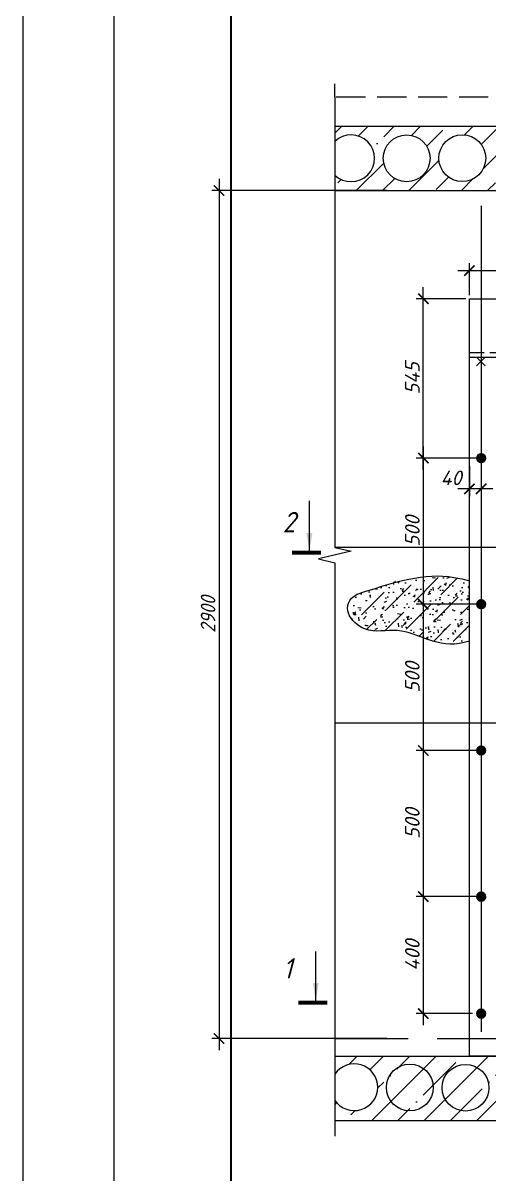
# Model space of a CAD drawing. Header units: millimetres. Extents: x 749182 to 2267578, y 70462 to 311449.
# Drawn here: x 2152077 to 2153669, y 164057 to 167993 of the extents above; entities that cross this region are included whole.
import ezdxf

# ---------------------------------------------------------------- set-up
doc = ezdxf.new("R2010")
doc.units = ezdxf.units.MM
for name, pattern in [('GOST2.303 4', [7, 5, -2, 0]), ('ГОСТ 2.303 4', [7, 5, -2, 0]), ('осеваяX2', [4, 2.5, -0.5, 0.5, -0.5])]:
    doc.linetypes.add(name, pattern=pattern)
doc.layers.get('Defpoints').update_dxf_attribs({"color": 255})
for name, color, linetype, lineweight in [('1Стены', 252, 'Continuous', 25), ('монолит', 176, 'Continuous', 50), ('Оси', 165, 'осеваяX2', 13), ('Размер', 7, 'Continuous', 13), ('сварка', 156, 'Continuous', 9), ('штрих', 8, 'Continuous', 5), ('штриховка кирпич', 42, 'Continuous', 5)]:
    doc.layers.add(name, color=color, linetype=linetype, lineweight=lineweight)
doc.layers.add('CS_UNPLOTTED', color=254, linetype='Continuous', plot=False)
doc.layers.add('металл', color=124, linetype='Continuous')
doc.layers.add('Штриховка', color=252, linetype='Continuous')
doc.styles.add('GOST', font='', dxfattribs={"width": 0.8, "oblique": 10})
doc.styles.add('GOST 2.304_new', font='isocpeur.ttf', dxfattribs={"width": 0.9, "oblique": 15})
doc.styles.add('БДА100', font='romand.shx', dxfattribs={"width": 0.7})
doc.styles.add('М2', font='isocpeui.ttf')
doc.styles.get('GOST').set_extended_font_data('GOST type A')
doc.dimstyles.new('SPDS', dxfattribs={"dimscale": 25, "dimtxt": 2.5, "dimasz": 1.77, "dimexe": 1.25, "dimexo": 0.625, "dimtad": 1, "dimdec": 0, "dimrnd": 0.001, "dimtxsty": 'GOST 2.304_new', "dimblk": 'ARCHTICK', "dimcen": 2.5, "dimdle": 2, "dimclrt": 256, "dimazin": 2, "dimtfac": 0.75, "dimtdec": 0, "dimtmove": 1, "dimatfit": 3, "dimfxl": 0, "dimtolj": 1, "dimlwd": 9, "dimlwe": 9, "dimarcsym": 0})
doc.dimstyles.new('БДА1', dxfattribs={"dimtxt": 2, "dimasz": 1, "dimexe": 0.7, "dimexo": 0, "dimgap": 0.8, "dimtad": 1, "dimdec": 0, "dimrnd": 1, "dimzin": 0, "dimdsep": 46, "dimtxsty": 'БДА100', "dimblk": 'OBLIQUE', "dimcen": 2, "dimdle": 1, "dimadec": 0, "dimazin": 0, "dimtfac": 1, "dimtdec": 0, "dimtmove": 1, "dimatfit": 3, "dimldrblk": 'NONE', "dimfxl": 0, "dimtolj": 1, "dimtzin": 0, "dimlwd": -1, "dimlwe": -1, "dimarcsym": 0})
pattern_1 = [(45, (-40577937.46, -1293708.56), (-89.8025612, 89.8025612), []), (45, (-40577847.66, -1293708.56), (-89.8025612, 89.8025612), [158.75, -31.75, 0, -31.75])]

# ---------------------------------------------------------------- blocks, each defined once
blk = doc.blocks.new('_ArchTick')
at = {"color": 0, "linetype": 'ByBlock', "const_width": 0.15}
blk.add_lwpolyline([(-0.5, -0.5), (0.5, 0.5)], dxfattribs=at)
blk = doc.blocks.new('*D1056')
at = {"layer": 'CS_UNPLOTTED', "color": 0, "lineweight": 9, "ltscale": 20, "transparency": 16777216}
for p, q in [((2152746.5, 167460.1), (2152746.5, 164480.1)), ((2153320.2, 167420.1), (2152721.5, 167420.1)), ((2153320.2, 164520.1), (2152721.5, 164520.1))]:
    blk.add_line(p, q, dxfattribs=at)
at = {"layer": 'Defpoints', "color": 0, "lineweight": 20, "ltscale": 20, "transparency": 16777216}
for p in [(2153332.7, 167420.1), (2152746.5, 164520.1), (2153332.7, 164520.1)]:
    blk.add_point(p, dxfattribs=at)
at = {"layer": 'CS_UNPLOTTED', "color": 0, "lineweight": 9, "ltscale": 20, "transparency": 16777216, "xscale": 35.4, "yscale": 35.4, "zscale": 35.4}
for p, rotation in [((2152746.5, 167420.1), 90), ((2152746.5, 164520.1), 270)]:
    blk.add_blockref('_ArchTick', p, dxfattribs=dict(at, rotation=rotation))
at = {"layer": 'CS_UNPLOTTED', "ltscale": 20, "transparency": 16777216, "insert": (2152709, 165970.1), "char_height": 50, "attachment_point": 5, "rotation": 90, "style": 'GOST 2.304_new'}
blk.add_mtext('\\A1;2900', dxfattribs=at)
blk = doc.blocks.new('м16')
at = {"layer": 'металл', "lineweight": 30, "ltscale": 20}
for p, q in [((-11, 6.4), (0, 12.7)), ((-11, -6.4), (-11, 6.4)), ((0, 12.7), (11, 6.4)), ((11, 6.4), (11, -6.4)), ((0, -12.7), (-11, -6.4)), ((11, -6.4), (0, -12.7))]:
    blk.add_line(p, q, dxfattribs=at)
blk.add_circle((0, 0), 15, dxfattribs=at)
for radius, start, end in [(10.4, 0, 180), (10.4, 180, 0), (6.92, 0, 180), (6.92, 180, 0)]:
    blk.add_arc((0, 0), radius, start, end, dxfattribs=at)
at = {"layer": 'металл', "linetype": 'Continuous', "lineweight": 25, "ltscale": 20}
blk.add_arc((0, 0), 8, 255, 165, dxfattribs=at)
at = {"layer": 'Оси', "ltscale": 20}
for p, q in [((17, 0), (-17.3, 0)), ((0, 17.3), (0, -17.3))]:
    blk.add_line(p, q, dxfattribs=at)
blk = doc.blocks.new('*D1057')
at = {"color": 0, "lineweight": 9, "ltscale": 20, "transparency": 16777216}
for p, q in [((2153444.7, 166545.1), (2153444.7, 165965.1)), ((2153639.9, 166505.1), (2153419.7, 166505.1)), ((2153639.9, 166005.1), (2153419.7, 166005.1))]:
    blk.add_line(p, q, dxfattribs=at)
at = {"layer": 'Defpoints', "color": 0, "lineweight": 20, "ltscale": 20, "transparency": 16777216}
for p in [(2153652.4, 166505.1), (2153444.7, 166005.1), (2153652.4, 166005.1)]:
    blk.add_point(p, dxfattribs=at)
at = {"color": 0, "lineweight": 9, "ltscale": 20, "transparency": 16777216, "xscale": 35.4, "yscale": 35.4, "zscale": 35.4}
for p, rotation in [((2153444.7, 166505.1), 90), ((2153444.7, 166005.1), 270)]:
    blk.add_blockref('_ArchTick', p, dxfattribs=dict(at, rotation=rotation))
at = {"ltscale": 20, "transparency": 16777216, "insert": (2153407.2, 166255.1), "char_height": 50, "attachment_point": 5, "rotation": 90, "style": 'М2'}
blk.add_mtext('\\A1;500', dxfattribs=at)
blk = doc.blocks.new('*D1058')
at = {"color": 0, "lineweight": 9, "ltscale": 20, "transparency": 16777216}
for p, q in [((2153444.7, 166045.1), (2153444.7, 165465.1)), ((2153639.9, 166005.1), (2153419.7, 166005.1)), ((2153639.9, 165505.1), (2153419.7, 165505.1))]:
    blk.add_line(p, q, dxfattribs=at)
at = {"layer": 'Defpoints', "color": 0, "lineweight": 20, "ltscale": 20, "transparency": 16777216}
for p in [(2153652.4, 166005.1), (2153444.7, 165505.1), (2153652.4, 165505.1)]:
    blk.add_point(p, dxfattribs=at)
at = {"color": 0, "lineweight": 9, "ltscale": 20, "transparency": 16777216, "xscale": 35.4, "yscale": 35.4, "zscale": 35.4}
for p, rotation in [((2153444.7, 166005.1), 90), ((2153444.7, 165505.1), 270)]:
    blk.add_blockref('_ArchTick', p, dxfattribs=dict(at, rotation=rotation))
at = {"ltscale": 20, "transparency": 16777216, "insert": (2153407.2, 165755.1), "char_height": 50, "attachment_point": 5, "rotation": 90, "style": 'М2'}
blk.add_mtext('\\A1;500', dxfattribs=at)
blk = doc.blocks.new('*D1059')
at = {"color": 0, "lineweight": 9, "ltscale": 20, "transparency": 16777216}
for p, q in [((2153444.7, 165545.1), (2153444.7, 164965.2)), ((2153639.9, 165505.1), (2153419.7, 165505.1)), ((2153639.9, 165005.2), (2153419.7, 165005.2))]:
    blk.add_line(p, q, dxfattribs=at)
at = {"layer": 'Defpoints', "color": 0, "lineweight": 20, "ltscale": 20, "transparency": 16777216}
for p in [(2153652.4, 165505.1), (2153444.7, 165005.2), (2153652.4, 165005.2)]:
    blk.add_point(p, dxfattribs=at)
at = {"color": 0, "lineweight": 9, "ltscale": 20, "transparency": 16777216, "xscale": 35.4, "yscale": 35.4, "zscale": 35.4}
for p, rotation in [((2153444.7, 165505.1), 90), ((2153444.7, 165005.2), 270)]:
    blk.add_blockref('_ArchTick', p, dxfattribs=dict(at, rotation=rotation))
at = {"ltscale": 20, "transparency": 16777216, "insert": (2153407.2, 165255.2), "char_height": 50, "attachment_point": 5, "rotation": 90, "style": 'М2'}
blk.add_mtext('\\A1;500', dxfattribs=at)
blk = doc.blocks.new('*D1060')
at = {"layer": 'Defpoints', "color": 0, "lineweight": 20, "ltscale": 20, "transparency": 16777216}
for p in [(2153602.4, 166490.3), (2153642.4, 166488.1), (2153602.4, 166399.8)]:
    blk.add_point(p, dxfattribs=at)
at = {"layer": 'Размер', "color": 0, "lineweight": 9, "ltscale": 20, "transparency": 16777216}
for p, q in [((2153602.4, 166477.8), (2153602.4, 166374.8)), ((2153642.4, 166475.6), (2153642.4, 166374.8)), ((2153682.4, 166399.8), (2153562.4, 166399.8))]:
    blk.add_line(p, q, dxfattribs=at)
at = {"layer": 'Размер', "color": 0, "lineweight": 9, "ltscale": 20, "transparency": 16777216, "xscale": 35.4, "yscale": 35.4, "zscale": 35.4, "rotation": 180}
blk.add_blockref('_ArchTick', (2153602.4, 166399.8), dxfattribs=at)
at = {"layer": 'Размер', "color": 0, "lineweight": 9, "ltscale": 20, "transparency": 16777216, "xscale": 35.4, "yscale": 35.4, "zscale": 35.4}
blk.add_blockref('_ArchTick', (2153642.4, 166399.8), dxfattribs=at)
at = {"layer": 'Размер', "ltscale": 20, "transparency": 16777216, "insert": (2153539.5, 166437.3), "char_height": 50, "attachment_point": 5, "style": 'М2'}
blk.add_mtext('\\A1;40', dxfattribs=at)
blk = doc.blocks.new('*D1062')
at = {"color": 0, "lineweight": 9, "ltscale": 20, "transparency": 16777216}
for p, q in [((2153444.7, 165045.2), (2153444.7, 164565.1)), ((2153517.3, 165005.2), (2153419.7, 165005.2)), ((2153612.6, 164605.1), (2153419.7, 164605.1))]:
    blk.add_line(p, q, dxfattribs=at)
at = {"layer": 'Defpoints', "color": 0, "lineweight": 20, "ltscale": 20, "transparency": 16777216}
for p in [(2153529.8, 165005.2), (2153444.7, 164605.1), (2153625.1, 164605.1)]:
    blk.add_point(p, dxfattribs=at)
at = {"color": 0, "lineweight": 9, "ltscale": 20, "transparency": 16777216, "xscale": 35.4, "yscale": 35.4, "zscale": 35.4}
for p, rotation in [((2153444.7, 165005.2), 90), ((2153444.7, 164605.1), 270)]:
    blk.add_blockref('_ArchTick', p, dxfattribs=dict(at, rotation=rotation))
at = {"ltscale": 20, "transparency": 16777216, "insert": (2153407.2, 164805.2), "char_height": 50, "attachment_point": 5, "rotation": 90, "style": 'М2'}
blk.add_mtext('\\A1;400', dxfattribs=at)
blk = doc.blocks.new('*D1064')
at = {"color": 0, "lineweight": 9, "ltscale": 20, "transparency": 16777216}
for p, q in [((2153562.4, 167146.2), (2153942.4, 167146.2)), ((2153602.4, 167062.6), (2153602.4, 167171.2)), ((2153902.4, 167012.6), (2153902.4, 167171.2))]:
    blk.add_line(p, q, dxfattribs=at)
at = {"layer": 'Defpoints', "color": 0, "lineweight": 20, "ltscale": 20, "transparency": 16777216}
for p in [(2153902.4, 167146.2), (2153602.4, 167050.1), (2153902.4, 167000.1)]:
    blk.add_point(p, dxfattribs=at)
at = {"color": 0, "lineweight": 9, "ltscale": 20, "transparency": 16777216, "xscale": 35.4, "yscale": 35.4, "zscale": 35.4, "rotation": 180}
blk.add_blockref('_ArchTick', (2153602.4, 167146.2), dxfattribs=at)
at = {"color": 0, "lineweight": 9, "ltscale": 20, "transparency": 16777216, "xscale": 35.4, "yscale": 35.4, "zscale": 35.4}
blk.add_blockref('_ArchTick', (2153902.4, 167146.2), dxfattribs=at)
at = {"ltscale": 20, "transparency": 16777216, "insert": (2153752.4, 167183.7), "char_height": 50, "attachment_point": 5, "style": 'М2'}
blk.add_mtext('\\A1;300', dxfattribs=at)
blk = doc.blocks.new('*D1066')
at = {"color": 0, "lineweight": 9, "ltscale": 20, "transparency": 16777216}
for p, q in [((2153444.7, 166465.2), (2153444.7, 167090.1)), ((2153589.9, 167050.1), (2153419.7, 167050.1)), ((2153629.9, 166505.2), (2153419.7, 166505.2))]:
    blk.add_line(p, q, dxfattribs=at)
at = {"layer": 'Defpoints', "color": 0, "lineweight": 20, "ltscale": 20, "transparency": 16777216}
for p in [(2153444.7, 167050.1), (2153602.4, 167050.1), (2153642.4, 166505.2)]:
    blk.add_point(p, dxfattribs=at)
at = {"color": 0, "lineweight": 9, "ltscale": 20, "transparency": 16777216, "xscale": 35.4, "yscale": 35.4, "zscale": 35.4}
for p, rotation in [((2153444.7, 167050.1), 90), ((2153444.7, 166505.2), 270)]:
    blk.add_blockref('_ArchTick', p, dxfattribs=dict(at, rotation=rotation))
at = {"ltscale": 20, "transparency": 16777216, "insert": (2153407.2, 166777.7), "char_height": 50, "attachment_point": 5, "rotation": 90, "style": 'М2'}
blk.add_mtext('\\A1;545', dxfattribs=at)
blk = doc.blocks.new('_Oblique')
at = {"color": 0, "linetype": 'ByBlock', "lineweight": -2}
blk.add_line((-0.5, -0.5), (0.5, 0.5), dxfattribs=at)
blk = doc.blocks.new('*D715')
at = {"layer": 'Defpoints', "color": 0, "transparency": 16777216}
for p, q in [((-15.52, -5), (-15.52, 425)), ((0, 420), (-19.02, 420)), ((0, 0), (-19.02, 0))]:
    blk.add_line(p, q, dxfattribs=at)
for p in [(-15.52, 420), (0, 420), (0, 0)]:
    blk.add_point(p, dxfattribs=at)
at = {"layer": 'Defpoints', "color": 0, "transparency": 16777216, "xscale": 5, "yscale": 5, "zscale": 5}
for p, rotation in [((-15.52, 420), 90), ((-15.52, 0), 270)]:
    blk.add_blockref('_Oblique', p, dxfattribs=dict(at, rotation=rotation))
at = {"layer": 'Defpoints', "color": 0, "lineweight": 0, "transparency": 16777216, "insert": (-24.52, 148.5), "char_height": 10, "attachment_point": 5, "rotation": 90, "style": 'БДА100'}
blk.add_mtext('\\A1;420', dxfattribs=at)
blk = doc.blocks.new('_None')
blk = doc.blocks.new('*U713')
at = {"color": 44, "lineweight": 20, "ltscale": 10}
blk.add_line((0, 420), (0, 0), dxfattribs=at)
at = {"color": 137, "lineweight": 35, "ltscale": 10}
blk.add_line((20, 415), (20, 5), dxfattribs=at)
at = {"color": 44, "lineweight": 13, "style": 'GOST', "oblique": 10, "width": 0.8}
for tag in ['ФОРМАТВЕРТ', 'ФОРМАТГОРИЗ']:
    blk.add_attdef(tag, (542.98, 1.6), '', height=2, dxfattribs=at)
at = {"layer": 'Defpoints', "color": 251, "lineweight": 0}
dim = blk.add_linear_dim(base=(-15.52, 420), p1=(0, 0), p2=(0, 420), angle=90, dimstyle='БДА1', override={"dimscale": 5}, dxfattribs=at)
dim.commit()
dim.dimension.update_dxf_attribs({"geometry": '*D715', "text_midpoint": (-15.52, 148.5), "dimtype": 128})

msp = doc.modelspace()

# ---------------------------------------------------------------- hatches: boundary and pattern name
at = {"layer": 'штрих', "lineweight": 13, "ltscale": 100}
h = msp.add_hatch(dxfattribs=at)
h.set_pattern_fill('ANSI35', color=256, scale=20)
h.set_pattern_definition(pattern_1)
h.paths.add_polyline_path([(2155831.0837, 167640.0756), (2153142.3397, 167640.0756), (2153142.3397, 167588.0665, -2.347394482), (2153142.3397, 167472.6846), (2153142.3397, 167420.0756), (2155831.0837, 167420.0756)])
h.paths.add_polyline_path([(2154446.7982, 167530.3756, -1), (2154606.7982, 167530.3756, -1)], flags=16)
h.paths.add_polyline_path([(2154636.7982, 167530.3756, -1), (2154796.7982, 167530.3756, -1)], flags=16)
h.paths.add_polyline_path([(2154259.3002, 167530.3756, -1), (2154419.3002, 167530.3756, -1)], flags=16)
h.paths.add_polyline_path([(2154817.413, 167530.3756, -1), (2154977.413, 167530.3756, -1)], flags=16)
h.paths.add_polyline_path([(2154078.6854, 167530.3756, -1), (2154238.6854, 167530.3756, -1)], flags=16)
h.paths.add_polyline_path([(2154996.7982, 167530.3756, -1), (2155156.7982, 167530.3756, -1)], flags=16)
h.paths.add_polyline_path([(2153888.6854, 167530.3756, -1), (2154048.6854, 167530.3756, -1)], flags=16)
h.paths.add_polyline_path([(2155186.7982, 167530.3756, -1), (2155346.7982, 167530.3756, -1)], flags=16)
h.paths.add_polyline_path([(2153698.6867, 167530.8392, -1), (2153858.6867, 167530.8392, -1)], flags=16)
h.paths.add_polyline_path([(2155376.7982, 167530.3756, -1), (2155536.7982, 167530.3756, -1)], flags=16)
h.paths.add_polyline_path([(2153497.7591, 167530.8392, -1), (2153657.7591, 167530.8392, -1)], flags=16)
h.paths.add_polyline_path([(2155566.7982, 167530.3756, -1), (2155726.7982, 167530.3756, -1)], flags=16)
h.paths.add_polyline_path([(2153307.7604, 167530.3756, -1), (2153467.7604, 167530.3756, -1)], flags=16)
h = msp.add_hatch(dxfattribs=at)
h.set_pattern_fill('ANSI35', color=256, scale=20)
h.set_pattern_definition(pattern_1)
h.paths.add_polyline_path([(2155566.7779, 164350.3756, -1), (2155726.7779, 164350.3756), (2155788.6659, 164240.0756), (2155831.0837, 164240.0756), (2155831.0837, 164460.0756), (2153887.3833, 164460.0756), (2153887.3833, 164460.0756), (2153762.3833, 164460.0756), (2153602.3931, 164460.0756), (2153142.3397, 164460.0756), (2153142.3397, 164397.9322, -3.274807059), (2153142.3397, 164308.5509), (2153142.3397, 164240.0756), (2155788.6659, 164240.0756), (2155726.7779, 164350.3756, -1)])
at = {"layer": 'Штриховка', "ltscale": 100}
h = msp.add_hatch(dxfattribs=at)
h.set_pattern_fill('AR-CONC', scale=0.5)
h.set_pattern_definition([(50, (-39665208.365, -1351992.87), (91.0923345, -7.96954277), [9.525, -104.775]), (355, (-39665208.365, -1351992.87), (-17.62171071, 95.52842262), [7.62, -83.82029209]), (100.4514447, (-39665200.77, -1351993.54), (73.47062355, 87.55887596), [8.0950044, -89.0451223]), (46.1842, (-39665208.37, -1351967.47), (135.53952045, -21.02116397), [14.2875, -157.1625]), (96.6355576, (-39665197.07, -1351969.22), (118.70206703, 123.7130623), [12.14251157, -133.5678041]), (351.18415117, (-39665208.37, -1351967.47), (118.70206703, 123.7130623), [11.42998353, -125.72986596]), (21, (-39665195.665, -1351973.82), (75.80719563, -51.1325991), [9.525, -104.775]), (326, (-39665195.665, -1351973.82), (30.90101417, 92.09398306), [7.62, -83.82]), (71.451445, (-39665189.35, -1351978.08), (106.70820964, 40.96138444), [8.0950044, -89.0449688]), (37.5, (-39665208.365, -1351992.872), (1.544301625, 42.277519437), [0, -82.804, 0, -85.09, 0, -84.1375]), (7.5, (-39665208.365, -1351992.87), (33.409831255, 50.09028741), [0, -48.514, 0, -80.899, 0, -32.0675]), (327.5, (-39665236.686, -1351992.872), (67.795297583, -2.864371996), [0, -31.75, 0, -99.06, 0, -131.445]), (317.5, (-39665249.386, -1351992.87), (74.06459069, 12.71324552), [0, -41.275, 0, -65.786, 0, -93.345])])
edge = h.paths.add_edge_path()
edge.add_spline(control_points=[(2153602.3931, 166085.554), (2153591.217, 166088.7118), (2153472.1303, 166117.4442), (2153381.2546, 166093.2472), (2153218.9653, 166039.8353)], knot_values=[0, 0, 0, 0, 28.268924197, 299.190779204, 299.190779204, 299.190779204, 299.190779204], degree=3, periodic=0)
edge.add_spline(control_points=[(2153218.9653, 166039.8353), (2153154.0341, 166005.3755), (2153225.4558, 165892.0712), (2153396.713, 165939.2), (2153497.1019, 165846.3361), (2153596.1465, 165877.6163), (2153602.3931, 165879.901)], knot_values=[624.98540237, 624.98540237, 624.98540237, 624.98540237, 809.346712456, 941.672141688, 1203.71855065, 1221.227201709, 1221.227201709, 1221.227201709, 1221.227201709], degree=3, periodic=0)
edge.add_line((2153602.3931, 165879.901), (2153602.3931, 166085.554))
at = {"layer": 'штриховка кирпич', "ltscale": 20}
h = msp.add_hatch(dxfattribs=at)
h.set_pattern_fill('ANSI36', color=0, scale=15)
h.set_pattern_definition([(45, (1379824.39, 517875.484), (25.2569703, 92.6088912), [119.0625, -23.8125, 0, -23.8125])])
edge = h.paths.add_edge_path()
edge.add_spline(control_points=[(2153602.3931, 166085.554), (2153591.217, 166088.7118), (2153472.1303, 166117.4442), (2153381.2546, 166093.2472), (2153298.9653, 166071.3363)], knot_values=[0, 0, 0, 0, 28.268924197, 299.190779204, 299.190779204, 299.190779204, 299.190779204], degree=3, periodic=0)
edge.add_spline(control_points=[(2153298.9653, 166071.3363), (2153234.0341, 166005.3755), (2153201.4159, 165892.0712), (2153396.713, 165939.2), (2153497.1019, 165846.3361), (2153596.1465, 165877.6163), (2153602.3931, 165879.901)], knot_values=[624.98540237, 624.98540237, 624.98540237, 624.98540237, 809.346712456, 941.672141688, 1203.71855065, 1221.227201709, 1221.227201709, 1221.227201709, 1221.227201709], degree=3, periodic=0)
edge.add_line((2153602.3931, 165879.901), (2153602.3931, 166085.554))

# ---------------------------------------------------------------- linework, layer by layer
at = {"layer": '1Стены', "color": 0, "linetype": 'GOST2.303 4', "ltscale": 20}
msp.add_line((2153146.6377, 167740.0756), (2155831.0837, 167740.0756), dxfattribs=at)
at = {"layer": '1Стены', "color": 0, "linetype": 'ГОСТ 2.303 4', "lineweight": 13, "ltscale": 10}
msp.add_line((2153602.3931, 166866.0756), (2155371.0303, 166866.0756), dxfattribs=at)
at = {"layer": '1Стены', "color": 0, "linetype": 'GOST2.303 4', "ltscale": 50}
msp.add_line((2153142.3397, 164520.0756), (2153762.3931, 164520.0756), dxfattribs=at)
at = {"layer": 'CS_UNPLOTTED', "ltscale": 20}
msp.add_line((2153642.3931, 167368.2146), (2153642.3931, 164543.3392), dxfattribs=at)
at = {"layer": 'CS_UNPLOTTED', "ltscale": 100}
for p, q in [((2153142.3397, 166200.0756), (2153792.3931, 166200.0756)), ((2153142.3397, 165600.0756), (2153792.3931, 165600.0756))]:
    msp.add_line(p, q, dxfattribs=at)
at = {"layer": 'металл', "color": 0, "ltscale": 20}
for p, q in [((2153602.3931, 164460.0756), (2153602.3931, 167050.0756)), ((2153602.3931, 167050.0756), (2155371.0303, 167050.0756)), ((2153602.3931, 166850.0756), (2155371.0303, 166850.0756)), ((2153762.3833, 164460.0756), (2153602.3931, 164460.0756))]:
    msp.add_line(p, q, dxfattribs=at)
at = {"layer": 'монолит', "color": 0, "lineweight": 25, "ltscale": 100}
for p, q in [((2153142.3397, 167640.0756), (2155831.0837, 167640.0756)), ((2153142.3397, 167420.0756), (2155831.0837, 167420.0756)), ((2153142.3397, 164460.0756), (2155831.0837, 164460.0756)), ((2153142.3397, 164460.0756), (2155831.0837, 164460.0756)), ((2153142.3397, 164240.0756), (2155831.0837, 164240.0756))]:
    msp.add_line(p, q, dxfattribs=at)
at = {"layer": 'Размер', "linetype": 'Continuous', "ltscale": 20}
for p, q in [((2153055.5696, 166188.6908), (2153055.5696, 166358.6908)), ((2153077.1847, 164649.8226), (2153077.1847, 164818.0647))]:
    msp.add_line(p, q, dxfattribs=at)
at = {"layer": 'Размер', "color": 0, "linetype": 'Continuous', "ltscale": 20, "const_width": 14}
for points in [[(2152995.5696, 166181.6908), (2153095.5696, 166181.6908)], [(2153017.1847, 164642.8226), (2153117.1847, 164642.8226)]]:
    msp.add_lwpolyline(points, dxfattribs=at)
at = {"layer": 'Размер', "linetype": 'Continuous', "ltscale": 20}
for points in [[(2153055.5696, 166188.6908), (2153045.514, 166248.7808), (2153065.6252, 166248.7808)], [(2153077.1847, 164649.8226), (2153067.1291, 164709.9126), (2153087.2404, 164709.9126)]]:
    msp.add_solid(points, dxfattribs=at)
at = {"layer": 'сварка', "color": 0, "linetype": 'Continuous', "ltscale": 15}
for p, q in [((2153656.0441, 166850.0756), (2153626.0441, 166820.0756)), ((2153626.0441, 166850.0756), (2153656.0441, 166820.0756))]:
    msp.add_line(p, q, dxfattribs=at)
at = {"layer": 'штрих', "ltscale": 100}
for centre in [(2153387.7604, 167530.3756), (2153577.7591, 167530.8392), (2153398.6908, 164352.4408), (2153398.6908, 164352.4408), (2153588.6888, 164351.64), (2153588.6888, 164351.64)]:
    msp.add_circle(centre, 80, dxfattribs=at)
for centre, start, end in [((2153197.7631, 167530.3756), 226.1484204, 133.8515796), ((2153208.6929, 164353.2416), 213.9613072, 146.0386928), ((2153208.6929, 164353.2416), 213.9613072, 146.0386928)]:
    msp.add_arc(centre, 80, start, end, dxfattribs=at)
at = {"layer": 'штриховка кирпич', "color": 0, "linetype": 'Continuous', "ltscale": 15}
msp.add_line((2153142.3397, 167739.9874), (2153142.3397, 167784.9874), dxfattribs=at)
msp.add_lwpolyline([(2153142.3397, 167739.9874), (2153142.3397, 166199.6825), (2153198.5897, 166186.5575), (2153086.0897, 166160.3075), (2153142.3397, 166147.1825), (2153142.3397, 164185.9837)], dxfattribs=at)
at = {"layer": 'штриховка кирпич', "color": 0, "ltscale": 20}
for points, knots in [([(2153218.9653, 166039.8353), (2153381.2546, 166093.2472), (2153472.1303, 166117.4442), (2153591.217, 166088.7118), (2153602.3931, 166085.554)], [0, 0, 0, 0, 270.921855007, 299.190779204, 299.190779204, 299.190779204, 299.190779204]), ([(2153602.3931, 165879.901), (2153596.1465, 165877.6163), (2153497.1019, 165846.3361), (2153396.713, 165939.2), (2153225.4558, 165892.0712), (2153154.0341, 166005.3755), (2153218.9653, 166039.8353)], [624.98540237, 624.98540237, 624.98540237, 624.98540237, 642.494053429, 904.540462392, 1036.865891624, 1221.227201709, 1221.227201709, 1221.227201709, 1221.227201709])]:
    msp.add_open_spline(points, degree=3, knots=knots, dxfattribs=at)

# ---------------------------------------------------------------- block references
at = {"xscale": 20, "yscale": 20, "zscale": 20}
msp.add_blockref('*U713', (2152387.0947, 160367.1266), dxfattribs=at)
at = {"layer": 'Размер', "xscale": -1, "rotation": 89.99999999988889}
for p in [(2153642.3931, 166505.0756), (2153642.3931, 166005.0756), (2153642.3931, 165505.0756), (2153642.3931, 165005.0756), (2153642.3931, 164605.0756)]:
    msp.add_blockref('м16', p, dxfattribs=at)

# ---------------------------------------------------------------- texts
at = {"layer": 'Размер', "linetype": 'Continuous', "ltscale": 20, "style": 'GOST 2.304_new', "oblique": 15, "width": 0.9}
for s, p in [('2', (2152963.9776, 166250.9943)), ('1', (2152964.9795, 164724.946))]:
    msp.add_text(s, height=70, dxfattribs=at).set_placement(p)

# ---------------------------------------------------------------- dimensions: what is measured, and where the dimension line sits
at = {"ltscale": 20}
dim = msp.add_linear_dim(base=(2153902.3931, 167146.1929), p1=(2153602.3931, 167050.0756), p2=(2153902.3931, 167000.0756), dimstyle='SPDS', override={"dimscale": 20, "dimtxsty": 'М2', "dimfxl": 1.25, "dimtfill": 0, "dimarcsym": 1}, dxfattribs=at)
dim.commit()
dim.dimension.update_dxf_attribs({"geometry": '*D1064', "text_midpoint": (2153752.3931, 167183.6929)})
for base, p1, p2, picture, middle in [((2153444.6882, 167050.0756), (2153642.3931, 166505.2482), (2153602.3931, 167050.0756), '*D1066', (2153407.1882, 166777.6619)), ((2153444.6882, 166005.0756), (2153652.3931, 166505.0756), (2153652.3931, 166005.0756), '*D1057', (2153407.1882, 166255.0756)), ((2153444.6882, 165505.0756), (2153652.3931, 166005.0756), (2153652.3931, 165505.0756), '*D1058', (2153407.1882, 165755.0756)), ((2153444.6882, 165005.2482), (2153652.3931, 165505.0756), (2153652.3931, 165005.2482), '*D1059', (2153407.1882, 165255.1619)), ((2153444.6882, 164605.0756), (2153529.7907, 165005.2482), (2153625.1074, 164605.0756), '*D1062', (2153407.1882, 164805.1619))]:
    dim = msp.add_linear_dim(base=base, p1=p1, p2=p2, angle=90, dimstyle='SPDS', override={"dimscale": 20, "dimtxsty": 'М2', "dimfxl": 1.25, "dimtfill": 0, "dimarcsym": 1}, dxfattribs=at)
    dim.commit()
    dim.dimension.update_dxf_attribs({"geometry": picture, "text_midpoint": middle})
at = {"layer": 'CS_UNPLOTTED', "ltscale": 20}
dim = msp.add_linear_dim(base=(2152746.523, 164520.0756), p1=(2153332.6577, 167420.0756), p2=(2153332.6577, 164520.0756), angle=90, dimstyle='SPDS', override={"dimscale": 20, "dimfxl": 1.25, "dimtfill": 0, "dimarcsym": 1}, dxfattribs=at)
dim.commit()
dim.dimension.update_dxf_attribs({"geometry": '*D1056', "text_midpoint": (2152709.023, 165970.0756)})
at = {"layer": 'Размер', "ltscale": 20}
dim = msp.add_linear_dim(base=(2153602.3931, 166399.8049), p1=(2153642.3931, 166488.0756), p2=(2153602.3931, 166490.2929), angle=180, dimstyle='SPDS', override={"dimscale": 20, "dimtxsty": 'М2', "dimfxl": 1.25, "dimtfill": 0, "dimarcsym": 1}, dxfattribs=at)
dim.commit()
dim.dimension.update_dxf_attribs({"geometry": '*D1060', "text_midpoint": (2153539.4921, 166399.8049), "dimtype": 160})

doc.saveas('drawing.dxf')
